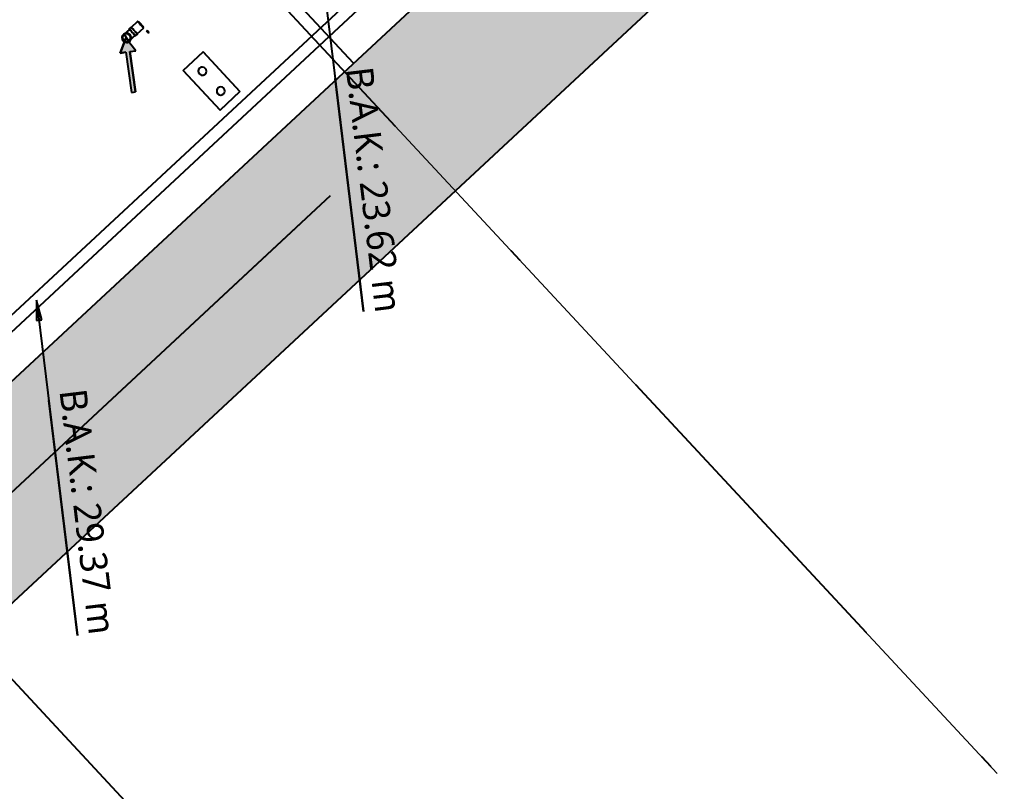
# Model space of a CAD drawing. Header units: inches. Extents: x 400392 to 401495, y 4543971 to 4544133.
# Drawn here: x 400511.2 to 400518.5, y 4543991.88 to 4543997.58 of the extents above; entities that cross this region are included whole.
import ezdxf

# ---------------------------------------------------------------- set-up
doc = ezdxf.new("R2010")
doc.units = ezdxf.units.IN
doc.header["$MEASUREMENT"] = 0
doc.linetypes.add('AKS', pattern=[3, 2.5, -0.25, 0, -0.25])
doc.linetypes.add('DASHDOT2', pattern=[0.5, 0.25, -0.125, 0, -0.125])
doc.layers.add('A-DETL', color=90, linetype='Continuous', lineweight=15)
doc.layers.add('A-DETL-GENF', color=92, linetype='Continuous', lineweight=9)
for name, color, linetype in [('aks prota', 2, 'AKS'), ('kiriş prota', 6, 'Continuous'), ('kolon tarama prota', 252, 'Continuous'), ('perde prota', 1, 'Continuous'), ('PRT-AL-TUNEL_EKSENI', 14, 'DASHDOT2'), ('st-s_level (kot)', 6, 'Continuous')]:
    doc.layers.add(name, color=color, linetype=linetype)
doc.styles.add('OLCU', font='romanstw.shx')
doc.styles.add('Segoe UI Light_1', font='', dxfattribs={"height": 200})
doc.styles.get('Segoe UI Light_1').set_extended_font_data('Segoe UI Light')

# ---------------------------------------------------------------- blocks, each defined once
blk = doc.blocks.new('+24.06 mekanik')
at = {"layer": 'kolon tarama prota'}
for points in [[(107187.3, 202087.8), (107288.2, 202148.9), (107289.1, 202104.9), (107587.9, 202111.1), (107588.6, 202081.1), (107289.7, 202074.9), (107290.6, 202030.9)], [(109025.5, 201200.4), (109175.5, 201180.6), (109175.5, 201220.1)]]:
    blk.add_hatch(color=253, dxfattribs=at).paths.add_polyline_path(points, flags=0)
at = {"layer": 'kolon tarama prota', "color": 253}
for p, q in [((105039.7, 206610.6), (114540.1, 193534.5)), ((114612, 193586.7), (105111.7, 206662.9)), ((106100.6, 203584.1), (109400.1, 203584.1)), ((109400.1, 203584.1), (107669.3, 203584.1)), ((107679.9, 202875), (107356.3, 202639.9)), ((107356.3, 202639.9), (107679.9, 202875)), ((107797.4, 202713.2), (107679.9, 202875)), ((107679.9, 202875), (107797.4, 202713.2)), ((107679.9, 202875), (107679.9, 202875)), ((107473.8, 202478.1), (107797.4, 202713.2)), ((107797.4, 202713.2), (107473.8, 202478.1)), ((107797.4, 202713.2), (107797.4, 202713.2)), ((107356.3, 202639.9), (107473.8, 202478.1)), ((107473.8, 202478.1), (107356.3, 202639.9)), ((107356.3, 202639.9), (107356.3, 202639.9)), ((107473.8, 202478.1), (107473.8, 202478.1)), ((107118.3, 202226), (107077.8, 202196.6)), ((107077.8, 202196.6), (107118.3, 202226)), ((107121.2, 202221.9), (107118.3, 202226)), ((107165.6, 202174.5), (107127.7, 202226.6)), ((107166.8, 202261.2), (107150.6, 202249.5)), ((107150.6, 202249.5), (107166.8, 202261.2)), ((107150.6, 202249.5), (107153.6, 202245.4)), ((107169.8, 202257.2), (107153.6, 202245.4)), ((107153.6, 202245.4), (107169.8, 202257.2)), ((107169.8, 202257.2), (107166.8, 202261.2)), ((107074.3, 202187.8), (107112.2, 202135.7)), ((107077.8, 202196.6), (107080.8, 202192.5)), ((107121.2, 202221.9), (107080.8, 202192.5)), ((107080.8, 202192.5), (107121.2, 202221.9)), ((107177.8, 202159.9), (107166.6, 202175.3)), ((107111.1, 202135), (107122.3, 202119.5)), ((107288.2, 202148.9), (107187.3, 202087.8)), ((107288.2, 202148.9), (107187.3, 202087.8)), ((107187.3, 202087.8), (107290.6, 202030.9)), ((107290.6, 202030.9), (107187.3, 202087.8)), ((107289.1, 202104.9), (107288.2, 202148.9)), ((107289.1, 202104.9), (107288.2, 202148.9)), ((107587.9, 202111.1), (107289.1, 202104.9)), ((107289.1, 202104.9), (107587.9, 202111.1)), ((107289.7, 202074.9), (107588.6, 202081.1)), ((107289.7, 202074.9), (107588.6, 202081.1)), ((107588.6, 202081.1), (107587.9, 202111.1)), ((107588.6, 202081.1), (107587.9, 202111.1)), ((107290.6, 202030.9), (107289.7, 202074.9)), ((107289.7, 202074.9), (107290.6, 202030.9)), ((109175.5, 201220.1), (109025.5, 201200.4)), ((109025.5, 201200.4), (109175.5, 201180.6)), ((109025.5, 201200.4), (111518.5, 201200.4)), ((109175.5, 201180.6), (109175.5, 201220.1)), ((111518.5, 201200.4), (109771.3, 201200.4))]:
    blk.add_line(p, q, dxfattribs=at)
at = {"layer": 'kolon tarama prota', "color": 253, "flags": 128}
for points in [[(107209, 202109.9), (107206.2, 202113.7), (107198.4, 202124.5), (107186.7, 202140.6), (107174.5, 202157.4)], [(107125.6, 202122), (107139.2, 202103.3), (107150.6, 202087.7), (107158, 202077.5), (107160.2, 202074.5)]]:
    blk.add_lwpolyline(points, dxfattribs=at)
at = {"layer": 'kolon tarama prota', "color": 253}
for centre, radius, start, end in [((107657.8, 202735.3), 30, 36, 216), ((107657.8, 202735.3), 30, 36, 216), ((107657.8, 202735.3), 30, 216, 36), ((107657.8, 202735.3), 30, 216, 36), ((107496, 202617.8), 30, 36, 216), ((107496, 202617.8), 30, 36, 216), ((107496, 202617.8), 30, 216, 36), ((107496, 202617.8), 30, 216, 36), ((107184.6, 202092.2), 34.3, 126, 306), ((107184.6, 202092.2), 34.3, 126, 306), ((107184.6, 202092.2), 33, 0, 180), ((107184.6, 202092.2), 33, 180, 0), ((107184.6, 202092.2), 30.2, 126, 306), ((107184.6, 202092.2), 34.3, 306, 126), ((107184.6, 202092.2), 34.3, 306, 126), ((107184.6, 202092.2), 30.2, 306, 126), ((107184.6, 202075.7), 16.5, 90, 270), ((107184.6, 202108.7), 16.5, 270, 90)]:
    blk.add_arc(centre, radius, start, end, dxfattribs=at)
for centre, major_axis, start_param, end_param in [((107101, 202207.2), (26.7, 19.4), 0, 1.570796), ((107101, 202207.2), (26.7, 19.4), 4.712389, 6.283185), ((107101, 202207.2), (26.7, 19.4), 1.570796, 3.141593), ((107101, 202207.2), (26.7, 19.4), 3.141593, 4.712389), ((107138.9, 202155.1), (27.8, 20.2), 1.570796, 4.712389), ((107138.9, 202155.1), (26.7, 19.4), 1.570796, 3.141593), ((107138.9, 202155.1), (26.7, 19.4), 3.141593, 4.712389), ((107138.9, 202155.1), (-27.8, -20.2), 1.570796, 4.712389), ((107138.9, 202155.1), (26.7, 19.4), 0, 1.570796), ((107138.9, 202155.1), (26.7, 19.4), 4.712389, 6.283185), ((107150.1, 202139.7), (-27.8, -20.2), 1.570796, 4.712389), ((107150.1, 202139.7), (-24.4, -17.7), 1.570796, 4.712389), ((107150.1, 202139.7), (27.8, 20.2), 1.570796, 4.712389), ((107150.1, 202139.7), (24.4, 17.7), 1.570796, 4.712389)]:
    blk.add_ellipse(centre, major_axis=major_axis, ratio=0.01, start_param=start_param, end_param=end_param, dxfattribs=at)
at = {"layer": 'kolon tarama prota', "color": 253, "style": 'Segoe UI Light_1'}
for s, p in [('B.A.K.: 23.62 m', (107605.5, 203670.1)), ('B.A.K.: 29.37 m', (109709.6, 201286.3))]:
    blk.add_text(s, height=200, dxfattribs=at).set_placement(p)
blk = doc.blocks.new('A$C1a5ef8c2')
at = {"layer": 'kolon tarama prota'}
h = blk.add_hatch(color=256, dxfattribs=at)
h.dxf.hatch_style = 1
h.paths.add_polyline_path([(127.0631, 25.6442), (108.6174, 45.4774), (108.9103, 45.7498), (108.2293, 46.4821), (107.9364, 46.2097), (103.033, 51.4819), (103.3259, 51.7544), (102.6449, 52.4866), (102.352, 52.2142), (93.2184, 62.0348), (93.5261, 59.5015), (125.1475, 25.5014), (106.9142, 8.5438), (98.8451, 17.22), (97.527, 15.9941), (98.208, 15.2619), (98.4277, 15.4662), (106.6331, 6.6436), (108.8622, 8.7167), (109.1346, 8.4238), (109.8668, 9.1048), (109.5958, 9.3962), (113.8795, 13.3802), (114.1505, 13.0888), (114.8828, 13.7698), (114.6104, 14.0627)])
at = {"layer": 'A-DETL', "color": 1, "lineweight": 5}
blk.add_lwpolyline([(18.9057, 133.4212), (126.814, 17.3955)], dxfattribs=at)
at = {"layer": 'aks prota', "ltscale": 10}
for p, q in [((125.9183, 11.237), (12.9228, 132.7326)), ((125.9183, 11.237), (12.9228, 132.7326)), ((125.9183, 11.237), (12.9228, 132.7326)), ((124.0616, 13.2333), (12.9228, 132.7326)), ((125.9183, 11.237), (12.9228, 132.7326)), ((103.3709, 4.429), (128.9072, 28.1787)), ((103.3709, 4.429), (128.9072, 28.1787)), ((103.3709, 4.429), (128.9072, 28.1787)), ((103.5898, 4.6326), (128.9072, 28.1787)), ((103.5898, 4.6326), (128.9072, 28.1787))]:
    blk.add_line(p, q, dxfattribs=at)
at = {"layer": 'kiriş prota'}
blk.add_lwpolyline([(122.0647, 22.6343), (119.8854, 24.9775), (122.9682, 27.8446)], dxfattribs=at)
at = {"layer": 'perde prota'}
blk.add_lwpolyline([(127.0631, 25.6442), (114.6104, 14.0627), (114.8828, 13.7698), (114.1505, 13.0888), (113.8795, 13.3802), (109.5958, 9.3962), (109.8668, 9.1048), (109.1346, 8.4238), (108.8622, 8.7167), (106.6331, 6.6436), (98.4277, 15.4662), (98.208, 15.2619), (97.527, 15.9941), (98.8451, 17.22), (106.9142, 8.5438), (125.1475, 25.5014), (93.5261, 59.5015), (93.2184, 62.0348), (102.352, 52.2142)], dxfattribs=at)
at = {"layer": 'PRT-AL-TUNEL_EKSENI', "ltscale": 10}
blk.add_line((16.4742, 136.0356), (129.4698, 14.5399), dxfattribs=at)
at = {"layer": 'A-DETL-GENF', "xscale": 0.001000000000024428, "yscale": 0.001000000000024428, "zscale": 0.001000000000024428, "rotation": 276.923993958082}
blk.add_blockref('+24.06 mekanik', (-93.1485, 104.8627), dxfattribs=at)
at = {"layer": 'st-s_level (kot)', "color": 6, "style": 'OLCU', "width": 0.8}
for tag, p, rotation in [('D=60', (41.417, 99.58), 312.92399), ('D=60', (34.9138, 96.8807), 312.92399), ('D=60', (41.724, 89.5581), 312.92399), ('D=60', (74.0724, 82.3654), 276.92399), ('D=90', (58.4517, 80.8935), 312.92399), ('D=60', (82.07, 73.7683), 276.92399), ('D=60', (66.1695, 72.6971), 312.92399), ('D=60', (59.5286, 70.1463), 312.92399), ('D=60', (74.283, 63.9141), 312.92399), ('D=60', (67.5232, 61.5504), 312.92399), ('D=60', (81.9052, 55.7777), 312.92399), ('D=60', (75.5177, 52.9544), 312.92399), ('D=60', (83.5123, 44.3585), 312.92399), ('D=60', (93.8675, 42.9534), 312.92399), ('D=60', (102.2344, 34.1872), 312.92399), ('D=60', (95.2184, 31.8097), 312.92399), ('D=60', (99.2876, 27.6643), 312.92399), ('+22.51', (112.2287, 23.9348), 312.92399), ('+20.81', (108.552, 21.4997), 312.92399), ('D=80', (97.1167, 17.5258), 312.92399)]:
    blk.add_attdef(tag, p, '', height=0.2, rotation=rotation, dxfattribs=at)

msp = doc.modelspace()

# ---------------------------------------------------------------- hatches: boundary and pattern name
at = {"layer": 'kolon tarama prota'}
h = msp.add_hatch(color=256, dxfattribs=at)
h.dxf.hatch_style = 1
h.paths.add_polyline_path([(400518.6554, 4544000.2644), (400500.2097, 4544020.0976), (400500.5026, 4544020.37), (400499.8216, 4544021.1022), (400499.5287, 4544020.8298), (400494.6253, 4544026.1021), (400494.9182, 4544026.3745), (400494.2372, 4544027.1067), (400493.9443, 4544026.8343), (400484.8107, 4544036.655), (400485.1184, 4544034.1216), (400516.7398, 4544000.1215), (400498.5065, 4543983.1639), (400490.4374, 4543991.8401), (400489.1193, 4543990.6142), (400489.8003, 4543989.882), (400490.02, 4543990.0863), (400498.2254, 4543981.2637), (400500.4545, 4543983.3368), (400500.7269, 4543983.0439), (400501.4591, 4543983.7249), (400501.1881, 4543984.0164), (400505.4718, 4543988.0004), (400505.7428, 4543987.7089), (400506.4751, 4543988.39), (400506.2027, 4543988.6829)])

# ---------------------------------------------------------------- linework, layer by layer
at = {"layer": 'A-DETL', "color": 1, "lineweight": 5}
msp.add_lwpolyline([(400410.498, 4544108.0413), (400518.4063, 4543992.0157)], dxfattribs=at)
at = {"layer": 'aks prota', "ltscale": 10}
for p, q in [((400517.5106, 4543985.8571), (400404.5151, 4544107.3527)), ((400517.5106, 4543985.8571), (400404.5151, 4544107.3527)), ((400517.5106, 4543985.8571), (400404.5151, 4544107.3527)), ((400515.6539, 4543987.8535), (400404.5151, 4544107.3527)), ((400517.5106, 4543985.8571), (400404.5151, 4544107.3527)), ((400494.9632, 4543979.0492), (400520.4995, 4544002.7988)), ((400494.9632, 4543979.0492), (400520.4995, 4544002.7988)), ((400494.9632, 4543979.0492), (400520.4995, 4544002.7988)), ((400495.1821, 4543979.2527), (400520.4995, 4544002.7988)), ((400495.1821, 4543979.2527), (400520.4995, 4544002.7988))]:
    msp.add_line(p, q, dxfattribs=at)
at = {"layer": 'kiriş prota'}
msp.add_lwpolyline([(400513.657, 4543997.2544), (400511.4777, 4543999.5976), (400514.5605, 4544002.4648)], dxfattribs=at)
at = {"layer": 'perde prota'}
msp.add_lwpolyline([(400518.6554, 4544000.2644), (400506.2027, 4543988.6829), (400506.4751, 4543988.39), (400505.7428, 4543987.7089), (400505.4718, 4543988.0004), (400501.1881, 4543984.0164), (400501.4591, 4543983.7249), (400500.7269, 4543983.0439), (400500.4545, 4543983.3368), (400498.2254, 4543981.2637), (400490.02, 4543990.0863), (400489.8003, 4543989.882), (400489.1193, 4543990.6142), (400490.4374, 4543991.8401), (400498.5065, 4543983.1639), (400516.7398, 4544000.1215), (400485.1184, 4544034.1216), (400484.8107, 4544036.655), (400493.9443, 4544026.8343)], dxfattribs=at)
at = {"layer": 'PRT-AL-TUNEL_EKSENI', "ltscale": 10}
msp.add_line((400408.0665, 4544110.6557), (400521.0621, 4543989.1601), dxfattribs=at)

# ---------------------------------------------------------------- block references
msp.add_blockref('A$C1a5ef8c2', (400391.5923, 4543974.6201))
at = {"layer": 'A-DETL-GENF', "xscale": 0.001000000000024428, "yscale": 0.001000000000024428, "zscale": 0.001000000000024428, "rotation": 276.923993958082}
msp.add_blockref('+24.06 mekanik', (400298.4438, 4544079.4828), dxfattribs=at)

doc.saveas('drawing.dxf')
